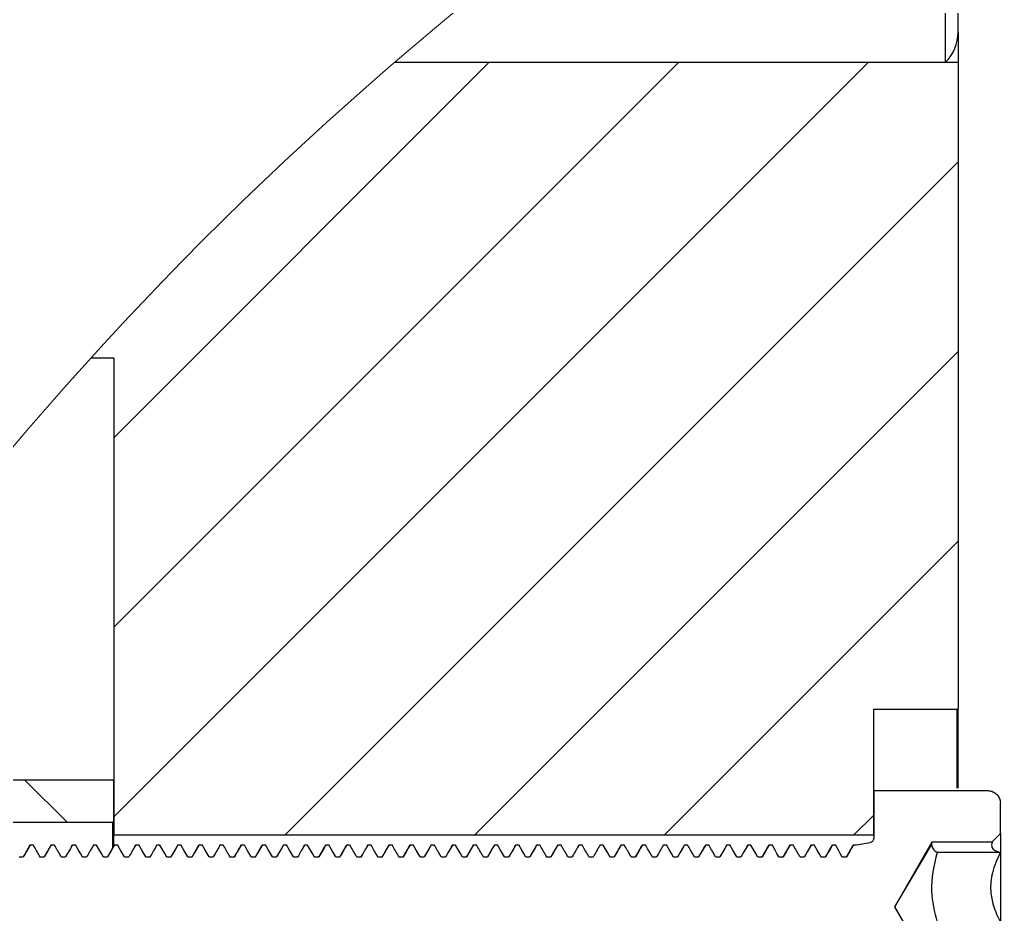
# Model space of a CAD drawing. Header units: millimetres. Extents: x -48 to 1187, y 2 to 839.
# Drawn here: x 820.58 to 843.81, y 771.33 to 792.52 of the extents above; entities that cross this region are included whole.
import ezdxf

# ---------------------------------------------------------------- set-up
doc = ezdxf.new("R2010")
doc.units = ezdxf.units.MM

# ---------------------------------------------------------------- blocks, each defined once
blk = doc.blocks.new('SW_HATCH_4')
at = {"color": 0, "linetype": 'Continuous', "lineweight": 18}
for p, q in [((-85.312, 0), (-103.185, -17.872)), ((-89.803, 0), (-103.185, -13.382)), ((-94.293, 0), (-103.185, -8.892)), ((-83.185, -2.362), (-99.122, -18.3)), ((-83.185, -6.852), (-94.632, -18.3)), ((-83.185, -11.343), (-90.142, -18.3)), ((-105.29, -17), (-104.29, -18)), ((-85.185, -17.833), (-85.652, -18.3))]:
    blk.add_line(p, q, dxfattribs=at)

msp = doc.modelspace()

# ---------------------------------------------------------------- linework, layer by layer
at = {"color": 7, "linetype": 'Continuous', "lineweight": 25}
for p, q in [((842.808714, 792.225448), (842.808714, 800.852863)), ((842.508713, 791.511325), (842.508713, 800.683824)), ((842.808714, 792.225448), (842.808714, 791.511325)), ((829.464426, 791.511325), (842.808714, 791.511325)), ((842.808714, 791.511325), (842.808714, 776.211826)), ((822.272664, 784.511326), (822.808718, 784.511326)), ((822.808718, 784.511326), (822.808718, 773.211328)), ((840.808714, 776.186822), (842.783714, 776.186822)), ((840.808714, 773.211328), (840.808714, 776.186822)), ((842.783714, 776.186822), (842.808714, 776.211826)), ((842.783714, 774.316726), (842.783714, 776.186822)), ((842.808714, 774.317024), (842.808714, 776.211826)), ((822.808718, 774.511306), (814.510723, 774.511306)), ((822.808718, 773.536323), (822.808718, 774.511306)), ((840.808714, 774.261324), (840.808714, 773.130504)), ((840.808714, 774.261324), (843.508715, 774.261324)), ((843.808716, 773.243366), (843.808716, 773.961333)), ((813.862255, 773.511318), (822.783714, 773.511318)), ((822.783714, 773.511318), (822.808718, 773.536323)), ((822.783714, 772.916643), (822.783714, 773.511318)), ((822.808718, 773.211328), (840.808714, 773.211328)), ((822.808718, 772.977231), (822.808718, 773.211328)), ((843.610844, 773.045508), (843.808716, 773.243366)), ((843.808716, 773.243366), (843.808716, 772.796122)), ((820.828413, 772.974817), (820.89973, 772.974817)), ((821.328347, 772.974817), (821.399657, 772.974817)), ((821.828416, 772.974817), (821.899725, 772.974817)), ((822.32829, 772.974817), (822.399801, 772.974817)), ((822.828373, 772.974817), (822.899593, 772.974817)), ((823.328381, 772.974817), (823.399691, 772.974817)), ((823.828449, 772.974817), (823.899744, 772.974817)), ((824.328406, 772.974817), (824.399715, 772.974817)), ((824.828355, 772.974817), (824.899657, 772.974817)), ((825.328423, 772.974817), (825.399725, 772.974817)), ((825.828267, 772.974817), (825.899793, 772.974817)), ((826.328372, 772.974817), (826.399593, 772.974817)), ((826.828388, 772.974817), (826.89969, 772.974817)), ((827.328434, 772.974817), (827.399818, 772.974817)), ((827.82839, 772.974817), (827.8997, 772.974817)), ((828.328354, 772.974817), (828.399664, 772.974817)), ((828.82843, 772.974817), (828.899732, 772.974817)), ((829.328237, 772.974817), (829.399785, 772.974817)), ((829.828365, 772.974817), (829.8996, 772.974817)), ((830.328395, 772.974817), (830.399698, 772.974817)), ((830.828419, 772.974817), (830.899818, 772.974817)), ((831.328368, 772.974817), (831.399685, 772.974817)), ((831.828361, 772.974817), (831.899663, 772.974817)), ((832.328429, 772.974817), (832.399739, 772.974817)), ((832.828214, 772.974817), (832.899777, 772.974817)), ((833.328357, 772.974817), (833.399607, 772.974817)), ((833.828403, 772.974817), (833.899705, 772.974817)), ((834.328404, 772.974817), (834.399817, 772.974817)), ((834.828397, 772.974817), (834.899669, 772.974817)), ((835.328368, 772.974817), (835.39967, 772.974817)), ((835.828429, 772.974817), (835.899738, 772.974817)), ((836.328199, 772.974817), (836.399762, 772.974817)), ((836.828342, 772.974817), (836.899614, 772.974817)), ((837.32841, 772.974817), (837.399712, 772.974817)), ((837.828392, 772.974817), (837.899817, 772.974817)), ((838.328389, 772.974817), (838.399647, 772.974817)), ((838.828372, 772.974817), (838.899674, 772.974817)), ((839.328432, 772.974817), (839.399742, 772.974817)), ((839.828418, 772.974817), (839.899747, 772.974817)), ((840.328352, 772.974817), (840.399699, 772.974817)), ((840.401715, 772.974817), (840.726079, 773.032008)), ((841.308715, 771.511314), (842.194473, 773.045508)), ((841.308715, 771.511314), (842.17474, 772.977916)), ((842.194473, 773.045508), (843.610844, 773.045508)), ((820.564723, 772.689072), (820.66342, 772.689072)), ((821.064709, 772.689072), (821.163369, 772.689072)), ((821.564635, 772.689072), (821.663437, 772.689072)), ((821.705481, 772.760807), (821.663169, 772.689072)), ((822.064703, 772.689072), (822.163505, 772.689072)), ((822.564667, 772.689072), (822.663305, 772.689072)), ((823.064668, 772.689072), (823.163411, 772.689072)), ((823.1756, 772.710619), (823.162889, 772.689072)), ((823.564662, 772.689072), (823.663531, 772.689072)), ((823.676741, 772.710172), (823.663926, 772.688476)), ((824.064722, 772.689072), (824.163405, 772.689072)), ((824.564701, 772.689072), (824.663376, 772.689072)), ((825.064635, 772.689072), (825.163444, 772.689072)), ((825.204728, 772.759287), (825.163303, 772.689072)), ((825.564703, 772.689072), (825.66349, 772.689072)), ((826.064927, 772.689072), (826.163312, 772.689072)), ((826.564668, 772.689072), (826.66341, 772.689072)), ((826.684153, 772.725193), (826.662866, 772.689072)), ((827.064669, 772.689072), (827.16353, 772.689072)), ((827.170273, 772.698997), (827.16403, 772.688417)), ((827.564744, 772.689072), (827.66339, 772.689072)), ((828.064693, 772.689072), (828.163376, 772.689072)), ((828.564642, 772.689072), (828.663451, 772.689072)), ((828.702627, 772.755442), (828.663444, 772.689072)), ((829.06471, 772.689072), (829.163482, 772.689072)), ((829.564562, 772.689072), (829.663319, 772.689072)), ((830.06466, 772.689072), (830.163417, 772.689072)), ((830.191536, 772.73771), (830.162858, 772.689072)), ((830.564676, 772.689072), (830.66353, 772.689072)), ((830.664126, 772.688357), (830.663575, 772.687433)), ((831.064729, 772.689072), (831.163375, 772.689072)), ((831.564685, 772.689072), (831.663383, 772.689072)), ((832.064642, 772.689072), (832.163451, 772.689072)), ((832.199274, 772.749511), (832.163406, 772.688745)), ((832.56471, 772.689072), (832.663467, 772.689072)), ((833.064532, 772.689072), (833.163334, 772.689072)), ((833.564652, 772.689072), (833.663424, 772.689072)), ((833.697406, 772.747604), (833.662888, 772.689072)), ((834.064683, 772.689072), (834.16353, 772.689072)), ((834.564714, 772.689072), (834.663344, 772.689072)), ((835.06467, 772.689072), (835.16339, 772.689072)), ((835.564649, 772.689072), (835.663451, 772.689072)), ((835.695011, 772.742001), (835.663533, 772.688685)), ((836.064717, 772.689072), (836.163452, 772.689072)), ((836.564509, 772.689072), (836.663363, 772.689072)), ((837.064652, 772.689072), (837.163431, 772.689072)), ((837.20166, 772.754727), (837.162947, 772.689072)), ((837.56469, 772.689072), (837.663522, 772.689072)), ((838.064698, 772.689072), (838.163314, 772.689072)), ((838.564685, 772.689072), (838.663394, 772.689072)), ((839.064652, 772.689072), (839.163454, 772.689072)), ((839.190053, 772.733329), (839.163648, 772.688596)), ((839.56472, 772.689072), (839.66344, 772.689072)), ((840.064494, 772.689072), (840.163382, 772.689072)), ((843.808716, 772.796122), (842.308713, 772.796122)), ((843.808716, 772.796122), (843.808716, 771.147756)), ((842.194473, 769.97715), (841.308715, 771.511314))]:
    msp.add_line(p, q, dxfattribs=at)
at = {"color": 7, "linetype": 'Continuous', "lineweight": 25, "flags": 128}
for points in [[(821.3284, 772.977171), (821.281431, 772.895692), (821.234455, 772.814182), (821.163429, 772.69095)], [(821.828453, 772.973625), (821.781395, 772.892175), (821.73433, 772.810725), (821.663475, 772.688089)], [(822.064748, 772.688387), (822.017698, 772.769837), (821.970647, 772.851286), (821.89977, 772.973983)], [(822.564645, 772.687314), (822.517557, 772.768764), (822.470477, 772.850184), (822.399666, 772.972641)], [(822.828343, 772.976575), (822.781352, 772.895096), (822.734361, 772.813616), (822.663365, 772.690503)], [(823.064616, 772.690235), (823.017625, 772.771714), (822.970627, 772.853194), (822.899645, 772.976248)], [(823.564736, 772.689937), (823.517738, 772.771416), (823.470732, 772.852896), (823.399758, 772.97592)], [(824.0647, 772.687225), (824.017612, 772.768645), (823.970524, 772.850064), (823.899722, 772.972522)], [(824.328316, 772.974728), (824.281281, 772.893278), (824.234245, 772.811828), (824.163338, 772.689013)], [(824.564604, 772.688685), (824.517561, 772.770135), (824.470518, 772.851584), (824.399626, 772.97434)], [(825.064687, 772.69098), (825.017711, 772.772489), (824.970743, 772.853969), (824.899709, 772.977201)], [(826.564623, 772.690443), (826.51764, 772.771923), (826.470649, 772.853402), (826.399652, 772.976516)], [(826.828463, 772.975204), (826.781435, 772.893725), (826.734414, 772.812275), (826.663485, 772.68937)], [(827.064743, 772.689698), (827.01773, 772.771178), (826.970717, 772.852657), (826.899765, 772.975622)], [(827.564692, 772.687165), (827.517604, 772.768585), (827.470517, 772.850005), (827.399714, 772.972433)], [(827.828316, 772.975055), (827.781288, 772.893576), (827.734267, 772.812126), (827.663338, 772.689251)], [(828.064604, 772.688923), (828.017568, 772.770373), (827.970533, 772.851823), (827.899625, 772.974638)], [(829.828357, 772.976993), (829.781381, 772.895513), (829.734398, 772.814004), (829.663379, 772.690831)], [(830.064637, 772.690622), (830.017647, 772.772102), (829.970663, 772.853581), (829.899659, 772.976754)], [(830.328463, 772.974877), (830.281434, 772.893427), (830.234399, 772.811947), (830.163484, 772.689132)], [(830.828382, 772.972403), (830.781294, 772.890983), (830.734206, 772.809563), (830.663403, 772.687135)], [(831.064684, 772.687135), (831.017589, 772.768555), (830.970501, 772.849975), (830.899706, 772.972403)], [(831.328316, 772.975383), (831.281302, 772.893904), (831.234282, 772.812424), (831.163337, 772.689519)], [(831.828428, 772.976695), (831.781445, 772.895215), (831.734462, 772.813735), (831.66345, 772.690592)], [(832.064709, 772.690801), (832.017725, 772.77228), (831.970749, 772.85376), (831.89973, 772.976963)], [(832.328437, 772.972939), (832.281357, 772.89149), (832.234284, 772.81007), (832.163459, 772.687552)], [(832.564732, 772.687761), (832.517659, 772.769211), (832.470594, 772.850631), (832.399754, 772.973208)], [(832.828326, 772.973506), (832.781261, 772.892056), (832.734203, 772.810606), (832.663348, 772.687999)], [(833.328372, 772.977112), (833.281396, 772.895632), (833.23442, 772.814153), (833.163394, 772.69092)], [(834.564669, 772.687135), (834.517581, 772.768555), (834.470494, 772.849975), (834.399691, 772.972403)], [(834.828323, 772.975681), (834.781309, 772.894202), (834.734304, 772.812722), (834.663344, 772.689758)], [(835.328443, 772.976456), (835.281445, 772.894977), (835.234454, 772.813497), (835.163465, 772.690384)], [(836.064724, 772.687612), (836.017651, 772.769032), (835.970579, 772.850452), (835.899746, 772.972999)], [(836.328318, 772.973744), (836.281268, 772.892324), (836.23421, 772.810874), (836.16334, 772.688208)], [(837.328462, 772.974251), (837.281419, 772.892801), (837.234368, 772.811351), (837.163484, 772.688625)], [(837.56475, 772.688953), (837.517714, 772.770403), (837.470679, 772.851853), (837.399771, 772.974668)], [(837.828362, 772.972522), (837.781278, 772.891102), (837.734191, 772.809682), (837.663384, 772.687225)], [(838.064661, 772.687165), (838.017573, 772.768585), (837.970486, 772.850005), (837.899683, 772.972433)], [(838.328326, 772.975979), (838.281324, 772.8945), (838.234318, 772.81302), (838.163348, 772.689996)], [(838.564606, 772.689668), (838.517597, 772.771148), (838.470584, 772.852627), (838.399632, 772.975592)], [(838.828446, 772.976188), (838.781448, 772.894708), (838.73445, 772.813229), (838.663468, 772.690175)], [(839.328421, 772.972612), (839.281337, 772.891192), (839.234253, 772.809772), (839.163443, 772.687284)], [(839.56472, 772.687463), (839.51764, 772.768883), (839.47056, 772.850303), (839.399742, 772.97282)], [(839.828318, 772.974042), (839.781267, 772.892592), (839.734217, 772.811143), (839.66334, 772.688446)], [(840.064613, 772.688119), (840.017551, 772.769568), (839.970494, 772.851018), (839.899635, 772.973655)], [(840.328393, 772.977082), (840.281417, 772.895602), (840.234442, 772.814123), (840.163419, 772.69089)]]:
    msp.add_lwpolyline(points, dxfattribs=at)
at = {"color": 7, "linetype": 'Continuous', "lineweight": 18}
msp.add_arc((882.80873, 729.511326), 81.790074, 119.2786259, 240.7213741, dxfattribs=at)
at = {"color": 7, "linetype": 'Continuous', "lineweight": 25}
msp.add_arc((841.808739, 792.225459), 0.999975, 314.4262915, 359.9994053, dxfattribs=at)
for points, knots in [([(843.508715, 774.261324), (843.542375, 774.258024), (843.609767, 774.251419), (843.699634, 774.199767), (843.767532, 774.123694), (843.803572, 774.039311), (843.807253, 773.983513), (843.808716, 773.961333)], [0, 0, 0, 0, 0.2142725351, 0.4289924738, 0.6436837985, 0.8583667369, 1, 1, 1, 1]), ([(840.808714, 773.130504), (840.807866, 773.120681), (840.80605, 773.099628), (840.790817, 773.070258), (840.766419, 773.046514), (840.742878, 773.0355), (840.729001, 773.032615), (840.726079, 773.032008)], [0, 0, 0, 0, 0.211260813, 0.45276112, 0.694200407, 0.935627022, 1, 1, 1, 1]), ([(820.821477, 772.967903), (820.793678, 772.919987), (820.739744, 772.827021), (820.685733, 772.7341), (820.659561, 772.689072)], [0, 0, 0, 0, 0.515419121, 1, 1, 1, 1]), ([(820.828317, 772.97443), (820.812634, 772.94728), (820.781265, 772.892975), (820.726289, 772.797737), (820.686971, 772.729662), (820.663338, 772.688745)], [0, 0, 0, 0, 0.285114097, 0.570306425, 1, 1, 1, 1]), ([(821.064604, 772.688446), (821.048922, 772.715597), (821.017563, 772.769891), (820.962544, 772.865075), (820.923248, 772.933131), (820.899626, 772.974042)], [0, 0, 0, 0, 0.285192322, 0.570306404, 1, 1, 1, 1]), ([(821.32124, 772.971151), (821.293466, 772.923165), (821.239031, 772.829115), (821.184513, 772.735113), (821.157811, 772.689072)], [0, 0, 0, 0, 0.510215697, 1, 1, 1, 1]), ([(821.56468, 772.691009), (821.549023, 772.71818), (821.517712, 772.772514), (821.462702, 772.867911), (821.423375, 772.936152), (821.399702, 772.977231)], [0, 0, 0, 0, 0.284767929, 0.569457703, 1, 1, 1, 1]), ([(821.810206, 772.932319), (821.810546, 772.935623), (821.812148, 772.951204), (821.821246, 772.964411), (821.828416, 772.974817)], [0, 0, 0, 0, 0.2120468943, 1, 1, 1, 1]), ([(822.328342, 772.97285), (822.312653, 772.945699), (822.281278, 772.891404), (822.226271, 772.796293), (822.186971, 772.728323), (822.163364, 772.687493)], [0, 0, 0, 0, 0.285404853, 0.570742743, 1, 1, 1, 1]), ([(822.821623, 772.970287), (822.793837, 772.922311), (822.739533, 772.828549), (822.685147, 772.734835), (822.658589, 772.689072)], [0, 0, 0, 0, 0.511678295, 1, 1, 1, 1]), ([(823.328456, 772.975502), (823.312783, 772.948353), (823.281434, 772.894048), (823.226459, 772.79875), (823.18713, 772.730616), (823.163478, 772.689639)], [0, 0, 0, 0, 0.284935173, 0.569948552, 1, 1, 1, 1]), ([(823.310254, 772.932766), (823.310582, 772.935959), (823.312168, 772.951388), (823.321214, 772.964455), (823.328389, 772.974817)], [0, 0, 0, 0, 0.206923409, 1, 1, 1, 1]), ([(823.828397, 772.972433), (823.8127, 772.945294), (823.781301, 772.891008), (823.726328, 772.795898), (823.687022, 772.727943), (823.663419, 772.687135)], [0, 0, 0, 0, 0.285393883, 0.57086605, 1, 1, 1, 1]), ([(823.810225, 772.933213), (823.810583, 772.936152), (823.812437, 772.951386), (823.821298, 772.964352), (823.828449, 772.974817)], [0, 0, 0, 0, 0.1929064099, 1, 1, 1, 1]), ([(824.321529, 772.968231), (824.293734, 772.920304), (824.239753, 772.827224), (824.18568, 772.734199), (824.159449, 772.689072)], [0, 0, 0, 0, 0.514903293, 1, 1, 1, 1]), ([(824.821127, 772.971062), (824.793356, 772.923086), (824.738932, 772.829067), (824.684428, 772.735093), (824.657736, 772.689072)], [0, 0, 0, 0, 0.510275455, 1, 1, 1, 1]), ([(824.828414, 772.977052), (824.812754, 772.949893), (824.78143, 772.895567), (824.726455, 772.80016), (824.687114, 772.731927), (824.663436, 772.69086)], [0, 0, 0, 0, 0.284712026, 0.569502213, 1, 1, 1, 1]), ([(825.328445, 772.973357), (825.312758, 772.946206), (825.281388, 772.891912), (825.226376, 772.796765), (825.18708, 772.728751), (825.163467, 772.68788)], [0, 0, 0, 0, 0.285304211, 0.570530165, 1, 1, 1, 1]), ([(825.310198, 772.932229), (825.310539, 772.935554), (825.312141, 772.951165), (825.321252, 772.9644), (825.328423, 772.974817)], [0, 0, 0, 0, 0.212923232, 1, 1, 1, 1]), ([(825.56474, 772.688178), (825.549053, 772.715318), (825.517674, 772.769604), (825.462694, 772.86478), (825.423384, 772.932806), (825.399762, 772.973685)], [0, 0, 0, 0, 0.2851923268, 0.5704629078, 1, 1, 1, 1]), ([(825.8211, 772.966353), (825.793295, 772.918487), (825.739595, 772.826041), (825.685827, 772.733634), (825.659899, 772.689072)], [0, 0, 0, 0, 0.517771445, 1, 1, 1, 1]), ([(825.828334, 772.973029), (825.812642, 772.94589), (825.781253, 772.891604), (825.72628, 772.796464), (825.686969, 772.728479), (825.663356, 772.687642)], [0, 0, 0, 0, 0.285304243, 0.570686759, 1, 1, 1, 1]), ([(826.064637, 772.687433), (826.048945, 772.714584), (826.017565, 772.768878), (825.962559, 772.863989), (825.923263, 772.931961), (825.899659, 772.97279)], [0, 0, 0, 0, 0.285416166, 0.570754056, 1, 1, 1, 1]), ([(826.3216, 772.970555), (826.293814, 772.922569), (826.23947, 772.828717), (826.18504, 772.734914), (826.15844, 772.689072)], [0, 0, 0, 0, 0.511292709, 1, 1, 1, 1]), ([(826.32835, 772.976814), (826.312688, 772.949655), (826.281358, 772.895329), (826.226387, 772.79994), (826.187045, 772.731728), (826.163372, 772.690682)], [0, 0, 0, 0, 0.284767806, 0.569613782, 1, 1, 1, 1]), ([(826.810246, 772.932706), (826.810577, 772.935909), (826.81217, 772.951357), (826.821217, 772.964444), (826.828388, 772.974817)], [0, 0, 0, 0, 0.207328293, 1, 1, 1, 1]), ([(827.328389, 772.972403), (827.312692, 772.945264), (827.281293, 772.890978), (827.226326, 772.795874), (827.187016, 772.727932), (827.163411, 772.687135)], [0, 0, 0, 0, 0.285416225, 0.57091074, 1, 1, 1, 1]), ([(827.31024, 772.933958), (827.310608, 772.936644), (827.312658, 772.951589), (827.321325, 772.96435), (827.328434, 772.974817)], [0, 0, 0, 0, 0.179709522, 1, 1, 1, 1]), ([(827.821573, 772.968588), (827.793778, 772.920652), (827.739738, 772.827456), (827.685614, 772.734308), (827.659329, 772.689072)], [0, 0, 0, 0, 0.514359196, 1, 1, 1, 1]), ([(828.321, 772.970913), (828.293231, 772.922947), (828.238829, 772.828979), (828.184353, 772.735054), (828.157684, 772.689072)], [0, 0, 0, 0, 0.510445309, 1, 1, 1, 1]), ([(828.328421, 772.976903), (828.312764, 772.949732), (828.281454, 772.895397), (828.226446, 772.800019), (828.187115, 772.7318), (828.163443, 772.690741)], [0, 0, 0, 0, 0.284812448, 0.569557994, 1, 1, 1, 1]), ([(828.564701, 772.69089), (828.549045, 772.718061), (828.517735, 772.772397), (828.462713, 772.867787), (828.423392, 772.936032), (828.399723, 772.977112)], [0, 0, 0, 0, 0.2847679284, 0.5694689662, 1, 1, 1, 1]), ([(828.828445, 772.973118), (828.812752, 772.945979), (828.781364, 772.891693), (828.726384, 772.796547), (828.687078, 772.72855), (828.663466, 772.687701)], [0, 0, 0, 0, 0.2852819138, 0.5706420938, 1, 1, 1, 1]), ([(828.810191, 772.93217), (828.810534, 772.935504), (828.812142, 772.951135), (828.821258, 772.96439), (828.82843, 772.974817)], [0, 0, 0, 0, 0.213300586, 1, 1, 1, 1]), ([(829.06474, 772.68797), (829.04905, 772.715109), (829.017667, 772.769395), (828.962683, 772.864559), (828.923378, 772.932577), (828.899762, 772.973446)], [0, 0, 0, 0, 0.285225954, 0.570530165, 1, 1, 1, 1]), ([(829.321181, 772.966592), (829.293381, 772.918715), (829.239651, 772.826184), (829.185838, 772.733703), (829.159869, 772.689072)], [0, 0, 0, 0, 0.517416981, 1, 1, 1, 1]), ([(829.328334, 772.973237), (829.312641, 772.946099), (829.281252, 772.891814), (829.226283, 772.796662), (829.186972, 772.728668), (829.163356, 772.687821)], [0, 0, 0, 0, 0.285281913, 0.570630785, 1, 1, 1, 1]), ([(829.564629, 772.687582), (829.548934, 772.714721), (829.51754, 772.769005), (829.462567, 772.864146), (829.423261, 772.932131), (829.399651, 772.972969)], [0, 0, 0, 0, 0.285315556, 0.570698071, 1, 1, 1, 1]), ([(829.821555, 772.970764), (829.793771, 772.922778), (829.739391, 772.828858), (829.684932, 772.734984), (829.658298, 772.689072)], [0, 0, 0, 0, 0.510921526, 1, 1, 1, 1]), ([(830.310238, 772.932617), (830.310569, 772.93585), (830.312153, 772.951332), (830.321221, 772.964444), (830.328395, 772.974817)], [0, 0, 0, 0, 0.208844084, 1, 1, 1, 1]), ([(830.56475, 772.68946), (830.549075, 772.716609), (830.517722, 772.770915), (830.462742, 772.866201), (830.423419, 772.934326), (830.399772, 772.975294)], [0, 0, 0, 0, 0.2849687442, 0.5700156978, 1, 1, 1, 1]), ([(830.810232, 772.932319), (830.810566, 772.935562), (830.812171, 772.951133), (830.821239, 772.964351), (830.828419, 772.974817)], [0, 0, 0, 0, 0.208248701, 1, 1, 1, 1]), ([(831.321603, 772.968946), (831.293809, 772.921), (831.239717, 772.827685), (831.185542, 772.734418), (831.159202, 772.689072)], [0, 0, 0, 0, 0.513810797, 1, 1, 1, 1]), ([(831.564603, 772.689162), (831.548928, 772.716322), (831.517583, 772.770636), (831.462578, 772.865887), (831.423265, 772.933987), (831.399625, 772.974936)], [0, 0, 0, 0, 0.285102833, 0.570127447, 1, 1, 1, 1]), ([(831.820859, 772.970674), (831.79309, 772.92273), (831.738715, 772.828847), (831.684286, 772.734995), (831.657654, 772.689072)], [0, 0, 0, 0, 0.510686771, 1, 1, 1, 1]), ([(832.310183, 772.93208), (832.310526, 772.935445), (832.312126, 772.951109), (832.321259, 772.964389), (832.328429, 772.974817)], [0, 0, 0, 0, 0.214802646, 1, 1, 1, 1]), ([(832.821263, 772.96686), (832.793459, 772.918973), (832.739683, 772.826356), (832.685832, 772.733782), (832.659824, 772.689072)], [0, 0, 0, 0, 0.517032889, 1, 1, 1, 1]), ([(833.064621, 772.687761), (833.048928, 772.7149), (833.017539, 772.769184), (832.96257, 772.864337), (832.923259, 772.93233), (832.899643, 772.973178)], [0, 0, 0, 0, 0.285281913, 0.570630785, 1, 1, 1, 1]), ([(833.321502, 772.970943), (833.29372, 772.922958), (833.23931, 772.828981), (833.184832, 772.735044), (833.158171, 772.689072)], [0, 0, 0, 0, 0.5106088392, 1, 1, 1, 1]), ([(833.564645, 772.690771), (833.548982, 772.71793), (833.517652, 772.772254), (833.462685, 772.867656), (833.423343, 772.935877), (833.399666, 772.976933)], [0, 0, 0, 0, 0.284745547, 0.569557994, 1, 1, 1, 1]), ([(833.828462, 772.974579), (833.812785, 772.947418), (833.781434, 772.893105), (833.726433, 772.797871), (833.687119, 772.729792), (833.663484, 772.688864)], [0, 0, 0, 0, 0.285158728, 0.570239228, 1, 1, 1, 1]), ([(833.810231, 772.932557), (833.810563, 772.935801), (833.812154, 772.951302), (833.821228, 772.964433), (833.828403, 772.974817)], [0, 0, 0, 0, 0.2092298866, 1, 1, 1, 1]), ([(834.06475, 772.689192), (834.049075, 772.716352), (834.01773, 772.770666), (833.962719, 772.865923), (833.92341, 772.934036), (833.899772, 772.974996)], [0, 0, 0, 0, 0.285080534, 0.570082855, 1, 1, 1, 1]), ([(834.328374, 772.972463), (834.312677, 772.945323), (834.281278, 772.891038), (834.226304, 772.795927), (834.186999, 772.727973), (834.163396, 772.687165)], [0, 0, 0, 0, 0.285393883, 0.57086605, 1, 1, 1, 1]), ([(834.310261, 772.933451), (834.31061, 772.936319), (834.312453, 772.951466), (834.321262, 772.964363), (834.328404, 772.974817)], [0, 0, 0, 0, 0.189350057, 1, 1, 1, 1]), ([(834.821632, 772.969274), (834.793837, 772.921328), (834.739681, 772.827908), (834.685456, 772.734528), (834.65906, 772.689072)], [0, 0, 0, 0, 0.513224661, 1, 1, 1, 1]), ([(835.064603, 772.68943), (835.048931, 772.716591), (835.01759, 772.770904), (834.962582, 772.866173), (834.923269, 772.934295), (834.899625, 772.975264)], [0, 0, 0, 0, 0.2850469536, 0.5700156978, 1, 1, 1, 1]), ([(835.320724, 772.970406), (835.292957, 772.922461), (835.238635, 772.828663), (835.184242, 772.734905), (835.157653, 772.689072)], [0, 0, 0, 0, 0.511156827, 1, 1, 1, 1]), ([(835.564716, 772.690622), (835.549056, 772.717792), (835.51774, 772.772126), (835.46274, 772.867499), (835.423408, 772.935706), (835.399737, 772.976754)], [0, 0, 0, 0, 0.284845976, 0.569613782, 1, 1, 1, 1]), ([(835.828429, 772.972761), (835.812734, 772.945621), (835.781341, 772.891335), (835.726364, 772.796207), (835.687059, 772.728232), (835.663451, 772.687403)], [0, 0, 0, 0, 0.28533789, 0.570754056, 1, 1, 1, 1]), ([(835.810175, 772.932021), (835.81052, 772.935406), (835.812118, 772.95109), (835.82126, 772.964389), (835.828429, 772.974817)], [0, 0, 0, 0, 0.21580652, 1, 1, 1, 1]), ([(836.321337, 772.967158), (836.293536, 772.919261), (836.239719, 772.826542), (836.18582, 772.733871), (836.159764, 772.689072)], [0, 0, 0, 0, 0.51657882, 1, 1, 1, 1]), ([(836.564613, 772.68794), (836.548926, 772.715091), (836.517556, 772.769385), (836.462544, 772.864532), (836.423248, 772.932546), (836.399635, 772.973416)], [0, 0, 0, 0, 0.285304211, 0.570530165, 1, 1, 1, 1]), ([(836.821442, 772.971062), (836.79366, 772.923077), (836.739227, 772.829061), (836.684727, 772.735084), (836.658044, 772.689072)], [0, 0, 0, 0, 0.51039457, 1, 1, 1, 1]), ([(836.828379, 772.977201), (836.812718, 772.950042), (836.781394, 772.895718), (836.726423, 772.800298), (836.687081, 772.732056), (836.663401, 772.69098)], [0, 0, 0, 0, 0.284689773, 0.569446442, 1, 1, 1, 1]), ([(837.064652, 772.69089), (837.048994, 772.718061), (837.017684, 772.772394), (836.96268, 772.867785), (836.923348, 772.936014), (836.899673, 772.977082)], [0, 0, 0, 0, 0.284790187, 0.569502213, 1, 1, 1, 1]), ([(837.310223, 772.932498), (837.310558, 772.935751), (837.312156, 772.951272), (837.321234, 772.964423), (837.32841, 772.974817)], [0, 0, 0, 0, 0.209614699, 1, 1, 1, 1]), ([(837.810283, 772.934524), (837.810647, 772.937038), (837.812779, 772.95177), (837.821314, 772.964369), (837.828392, 772.974817)], [0, 0, 0, 0, 0.170663897, 1, 1, 1, 1]), ([(838.321639, 772.969602), (838.293847, 772.921646), (838.239644, 772.828115), (838.185366, 772.734627), (838.158918, 772.689072)], [0, 0, 0, 0, 0.512725554, 1, 1, 1, 1]), ([(838.820605, 772.970078), (838.792833, 772.922143), (838.738556, 772.828455), (838.684211, 772.734806), (838.657671, 772.689072)], [0, 0, 0, 0, 0.51164978, 1, 1, 1, 1]), ([(839.064727, 772.690443), (839.049062, 772.717602), (839.017727, 772.771928), (838.962752, 772.867305), (838.923416, 772.935509), (838.899748, 772.976546)], [0, 0, 0, 0, 0.284801337, 0.569680848, 1, 1, 1, 1]), ([(839.310175, 772.931991), (839.31052, 772.935376), (839.312119, 772.95107), (839.321262, 772.964378), (839.328432, 772.974817)], [0, 0, 0, 0, 0.2156770484, 1, 1, 1, 1]), ([(839.8214, 772.967456), (839.793599, 772.91956), (839.739725, 772.826747), (839.685788, 772.733972), (839.659685, 772.689072)], [0, 0, 0, 0, 0.516045437, 1, 1, 1, 1]), ([(840.321371, 772.971002), (840.293594, 772.923016), (840.23918, 772.829016), (840.184686, 772.735063), (840.15801, 772.689072)], [0, 0, 0, 0, 0.510487414, 1, 1, 1, 1]), ([(842.194473, 773.045508), (842.188122, 773.03307), (842.177209, 773.011702), (842.175468, 772.987874), (842.17474, 772.977916)], [0, 0, 0, 0, 0.582070502, 1, 1, 1, 1]), ([(842.17474, 772.977916), (842.185202, 772.943694), (842.208354, 772.867957), (842.27318, 772.821556), (842.308713, 772.796122)], [0, 0, 0, 0, 0.45186687, 1, 1, 1, 1]), ([(843.610844, 773.045508), (843.603098, 772.996992), (843.581947, 772.864501), (843.720744, 772.822649), (843.808716, 772.796122)], [0, 0, 0, 0, 0.366186815, 1, 1, 1, 1]), ([(842.308713, 772.796122), (842.23725, 772.490274), (842.108335, 771.938544), (842.246942, 771.391534), (842.308713, 771.147756)], [0, 0, 0, 0, 0.55434353, 1, 1, 1, 1]), ([(843.808716, 772.796122), (843.734961, 772.638461), (843.599356, 772.348589), (843.559467, 771.905988), (843.637201, 771.507119), (843.74836, 771.274216), (843.808716, 771.147756)], [0, 0, 0, 0, 0.300688018, 0.552836113, 0.757201514, 1, 1, 1, 1])]:
    msp.add_open_spline(points, degree=3, knots=knots, dxfattribs=at)

# ---------------------------------------------------------------- block references
at = {"color": 7, "linetype": 'Continuous', "lineweight": 18}
msp.add_blockref('SW_HATCH_4', (925.993347, 791.511325), dxfattribs=at)

doc.saveas('drawing.dxf')
